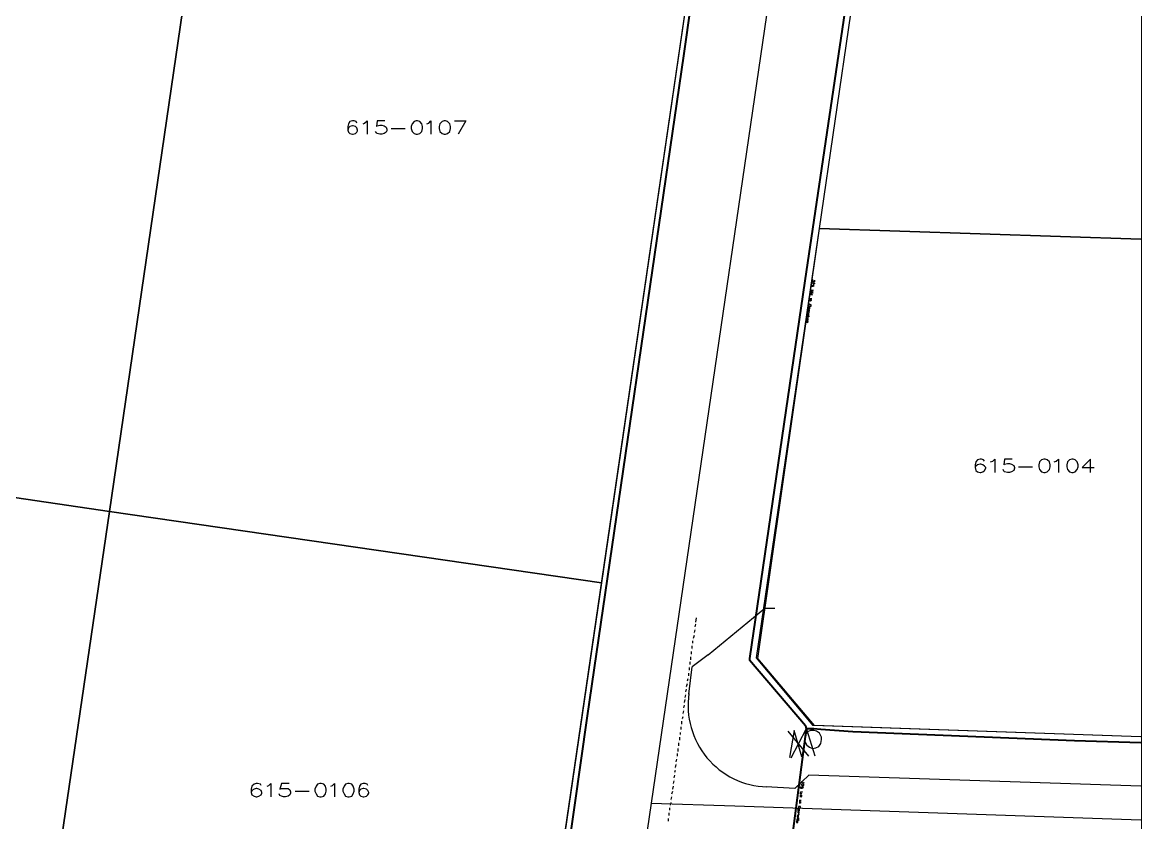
# Model space of a CAD drawing. Header units: inches. Extents: x 5 to 844, y 8 to 596.
# Drawn here: x 529.2 to 735.2, y 301.4 to 448.6 of the extents above; entities that cross this region are included whole.
import ezdxf

# ---------------------------------------------------------------- set-up
doc = ezdxf.new("R2010")
doc.units = ezdxf.units.IN
doc.header["$MEASUREMENT"] = 0
doc.layers.add('PDF_Geometry', color=7, linetype='Continuous', true_color=0x989898)

msp = doc.modelspace()

# ---------------------------------------------------------------- linework, layer by layer
at = {"layer": 'PDF_Geometry', "color": 7, "lineweight": 0}
msp.add_lwpolyline([(735.15, 161.12), (735.15, 591.8), (10.56, 591.8), (10.56, 12.74)], dxfattribs=at)
at = {"layer": 'PDF_Geometry', "color": 9, "lineweight": 25, "true_color": 0xbababa}
for points in [[(458.35, 524.3), (466.83, 524.05), (676.01, 517.23), (673.82, 502.32), (644.9, 304.97)], [(486.89, 508.49), (566.73, 505.79), (545.26, 358.58), (454.49, 371.95), (473, 496.79), (486.89, 508.49)], [(566.73, 505.79), (646.57, 503.22), (656.98, 490.75), (635.77, 345.47), (545.26, 358.58), (566.73, 505.79)], [(735.02, 408.72), (675.88, 410.65), (687.45, 489.72), (701.34, 501.42), (735.02, 500.26)], [(735.02, 317.18), (674.72, 319.24), (664.31, 331.71), (675.88, 410.65), (735.02, 408.72)], [(454.49, 371.95), (545.26, 358.58), (531.12, 262.03), (440.61, 275.4), (454.49, 371.95)], [(545.26, 358.58), (635.77, 345.47), (621.63, 248.79), (531.12, 262.03), (545.26, 358.58)], [(644.9, 304.97), (630.24, 204.82), (615.84, 106.72)], [(644.9, 304.97), (660.32, 304.46), (735.02, 301.88)]]:
    msp.add_lwpolyline(points, dxfattribs=at)
at = {"layer": 'PDF_Geometry', "color": 7, "lineweight": 25}
for points in [[(486.89, 508.49), (646.57, 503.22), (656.98, 490.75), (604.66, 133.08), (590.77, 122.67), (433.79, 145.55), (423.51, 159.43), (473, 496.79), (486.89, 508.49)], [(735.02, 317.18), (674.98, 319.24), (664.57, 331.58), (675.88, 410.65), (687.45, 489.72), (701.34, 501.42), (735.02, 500.26)], [(590.77, 430.06), (590.64, 430.32), (590.26, 430.45), (590, 430.45), (589.48, 430.32), (589.23, 429.94), (589.1, 429.42), (589.1, 428.78), (589.23, 428.39), (589.48, 428.14), (590, 428.01), (590.13, 428.01), (590.51, 428.14), (590.77, 428.39), (590.9, 428.65), (590.9, 428.78), (590.77, 429.16), (590.51, 429.42), (590.13, 429.55), (590, 429.55), (589.48, 429.42), (589.23, 429.16), (589.1, 428.78)], [(591.93, 429.94), (592.18, 430.06), (592.7, 430.45), (592.7, 428.01)], [(595.91, 430.45), (594.5, 430.45), (594.37, 429.42), (594.5, 429.55), (595.01, 429.68), (595.4, 429.68), (595.78, 429.55), (596.17, 429.29), (596.3, 428.91), (596.3, 428.65), (596.17, 428.39), (595.78, 428.14), (595.4, 428.01), (595.01, 428.01), (594.5, 428.14), (594.37, 428.26), (594.24, 428.52)], [(601.7, 430.45), (601.31, 430.32), (600.93, 429.94), (600.8, 429.42), (600.8, 429.04), (600.93, 428.52), (601.31, 428.14), (601.7, 428.01), (601.96, 428.01), (602.34, 428.14), (602.73, 428.52), (602.86, 429.04), (602.86, 429.42), (602.73, 429.94), (602.34, 430.32), (601.96, 430.45), (601.7, 430.45)], [(603.63, 429.94), (604.01, 430.06), (604.4, 430.45), (604.4, 428.01)], [(606.84, 430.45), (606.46, 430.32), (606.07, 429.94), (605.94, 429.42), (605.94, 429.04), (606.07, 428.52), (606.46, 428.14), (606.84, 428.01), (607.1, 428.01), (607.48, 428.14), (607.87, 428.52), (608, 429.04), (608, 429.42), (607.87, 429.94), (607.48, 430.32), (607.1, 430.45), (606.84, 430.45)], [(608.77, 430.45), (610.83, 430.45), (609.41, 428.01)], [(597.07, 429.04), (599.64, 429.04)], [(706.22, 367.84), (706.09, 368.1), (705.71, 368.22), (705.45, 368.22), (704.94, 368.1), (704.68, 367.71), (704.55, 367.2), (704.55, 366.68), (704.68, 366.17), (704.94, 365.91), (705.45, 365.78), (705.58, 365.78), (705.96, 365.91), (706.22, 366.17), (706.48, 366.55), (706.48, 366.68), (706.22, 366.94), (705.96, 367.2), (705.58, 367.32), (705.45, 367.32), (704.94, 367.2), (704.68, 366.94), (704.55, 366.68)], [(707.38, 367.71), (707.76, 367.84), (708.15, 368.22), (708.15, 365.78)], [(711.36, 368.22), (709.95, 368.22), (709.82, 367.2), (709.95, 367.32), (710.46, 367.45), (710.85, 367.45), (711.24, 367.32), (711.62, 367.07), (711.75, 366.68), (711.75, 366.55), (711.62, 366.17), (711.24, 365.91), (710.85, 365.78), (710.46, 365.78), (709.95, 365.91), (709.82, 366.04), (709.69, 366.3)], [(712.52, 366.81), (715.09, 366.81)], [(717.15, 368.22), (716.76, 368.1), (716.38, 367.71), (716.25, 367.2), (716.25, 366.81), (716.38, 366.3), (716.76, 365.91), (717.15, 365.78), (717.41, 365.78), (717.79, 365.91), (718.18, 366.3), (718.31, 366.81), (718.31, 367.2), (718.18, 367.71), (717.79, 368.1), (717.41, 368.22), (717.15, 368.22)], [(719.08, 367.71), (719.46, 367.84), (719.85, 368.22), (719.85, 365.78)], [(722.29, 368.22), (721.91, 368.1), (721.52, 367.71), (721.39, 367.2), (721.39, 366.81), (721.52, 366.3), (721.91, 365.91), (722.29, 365.78), (722.55, 365.78), (722.94, 365.91), (723.32, 366.3), (723.45, 366.81), (723.45, 367.2), (723.32, 367.71), (722.94, 368.1), (722.55, 368.22), (722.29, 368.22)], [(725.76, 365.78), (725.76, 368.22), (724.22, 366.68), (726.41, 366.68)], [(573.16, 308.18), (573.03, 308.44), (572.51, 308.57), (572.26, 308.57), (571.87, 308.44), (571.49, 308.06), (571.36, 307.54), (571.36, 306.9), (571.49, 306.51), (571.87, 306.26), (572.26, 306.13), (572.39, 306.13), (572.77, 306.26), (573.16, 306.51), (573.29, 306.77), (573.29, 306.9), (573.16, 307.28), (572.77, 307.54), (572.39, 307.67), (572.26, 307.67), (571.87, 307.54), (571.49, 307.28), (571.36, 306.9)], [(574.31, 308.06), (574.57, 308.18), (574.96, 308.57), (574.96, 306.13)], [(578.3, 308.57), (576.89, 308.57), (576.63, 307.54), (576.89, 307.67), (577.27, 307.67), (577.66, 307.67), (578.17, 307.67), (578.43, 307.41), (578.56, 307.03), (578.56, 306.77), (578.43, 306.51), (578.17, 306.26), (577.66, 306.13), (577.27, 306.13), (576.89, 306.26), (576.63, 306.38), (576.5, 306.64)], [(579.46, 307.16), (582.03, 307.16)], [(583.96, 308.57), (583.57, 308.44), (583.31, 308.06), (583.06, 307.54), (583.06, 307.16), (583.31, 306.64), (583.57, 306.26), (583.96, 306.13), (584.21, 306.13), (584.73, 306.26), (584.99, 306.64), (585.11, 307.16), (585.11, 307.54), (584.99, 308.06), (584.73, 308.44), (584.21, 308.57), (583.96, 308.57)], [(586.01, 308.06), (586.27, 308.18), (586.66, 308.57), (586.66, 306.13)], [(589.1, 308.57), (588.71, 308.44), (588.46, 308.06), (588.2, 307.54), (588.2, 307.16), (588.46, 306.64), (588.71, 306.26), (589.1, 306.13), (589.36, 306.13), (589.87, 306.26), (590.13, 306.64), (590.26, 307.16), (590.26, 307.54), (590.13, 308.06), (589.87, 308.44), (589.36, 308.57), (589.1, 308.57)], [(592.83, 308.18), (592.7, 308.44), (592.31, 308.57), (591.93, 308.57), (591.54, 308.44), (591.28, 308.06), (591.16, 307.54), (591.16, 306.9), (591.28, 306.51), (591.54, 306.26), (591.93, 306.13), (592.06, 306.13), (592.57, 306.26), (592.83, 306.51), (592.96, 306.77), (592.96, 306.9), (592.83, 307.28), (592.57, 307.54), (592.06, 307.67), (591.93, 307.67), (591.54, 307.54), (591.28, 307.28), (591.16, 306.9)]]:
    msp.add_lwpolyline(points, dxfattribs=at)
at = {"layer": 'PDF_Geometry', "lineweight": 0}
for points in [[(486.89, 508.49), (473, 496.79), (454.49, 371.95), (545.26, 358.58), (566.73, 505.79), (486.89, 508.49)], [(566.73, 505.79), (545.26, 358.58), (635.77, 345.47), (656.98, 490.75), (646.57, 503.22), (566.73, 505.79)], [(701.34, 501.42), (687.45, 489.72), (675.88, 410.65), (735.02, 408.72)], [(735.02, 408.72), (675.88, 410.65), (664.31, 331.71), (674.72, 319.24)], [(454.49, 371.95), (440.61, 275.4), (531.12, 262.03), (545.26, 358.58), (454.49, 371.95)], [(545.26, 358.58), (531.12, 262.03), (621.63, 248.79), (635.77, 345.47), (545.26, 358.58)], [(674.72, 319.24), (735.02, 317.18)]]:
    msp.add_lwpolyline(points, dxfattribs=at)
at = {"layer": 'PDF_Geometry', "color": 3, "lineweight": 40}
for points in [[(592.31, 92.2), (596.43, 95.28), (601.18, 129.09), (605.56, 132.31), (621.24, 236.7), (633.2, 321.04), (650.94, 442.41), (656.47, 481.36)], [(676.14, 318.47), (674.85, 318.6)], [(735.02, 316.03), (722.81, 316.41), (682.05, 318.08), (676.14, 318.47)]]:
    msp.add_lwpolyline(points, dxfattribs=at)
at = {"layer": 'PDF_Geometry', "color": 5, "lineweight": 40}
for points in [[(684.11, 474.68), (673.18, 401.01), (663.02, 331.58), (663.02, 331.33), (673.31, 319.24), (673.44, 318.6)], [(673.44, 318.6), (669.71, 289.93)], [(674.85, 318.6), (673.44, 318.6)]]:
    msp.add_lwpolyline(points, dxfattribs=at)
at = {"layer": 'PDF_Geometry', "color": 1, "lineweight": 25}
for points in [[(674.85, 400.75), (674.85, 400.62), (674.98, 400.62), (674.98, 400.49), (674.85, 400.49), (674.85, 400.37), (674.85, 400.49), (674.72, 400.49), (674.59, 400.75), (674.47, 400.49)], [(674.85, 399.98), (674.85, 400.24), (674.72, 400.24), (674.72, 400.11), (674.72, 399.98), (674.59, 399.98), (674.47, 399.98), (674.47, 400.11), (674.47, 400.24), (674.59, 400.24)], [(674.98, 401.14), (674.98, 401.14), (674.98, 401.01), (674.98, 400.88), (674.85, 400.88), (674.72, 401.01), (674.59, 401.27), (674.59, 400.88)], [(674.08, 397.79), (674.47, 397.79)], [(674.08, 397.67), (674.34, 397.54), (674.34, 397.41), (674.21, 397.28), (674.08, 397.41)], [(674.21, 398.82), (674.72, 398.82), (674.21, 398.69), (674.59, 398.44), (674.21, 398.44)], [(674.34, 399.34), (674.72, 399.34), (674.34, 399.21), (674.72, 398.95), (674.34, 398.95)], [(673.69, 396.25), (674.08, 396.12), (674.08, 395.99), (674.08, 395.87), (673.95, 395.87), (673.95, 395.99), (673.82, 395.99), (673.82, 396.12), (673.95, 396.12), (673.95, 396.25)], [(673.69, 395.35), (673.95, 395.35), (673.95, 395.22), (673.95, 395.09)], [(673.95, 395.74), (673.95, 395.48), (674.08, 395.48), (674.08, 395.61), (674.08, 395.74), (673.95, 395.74), (673.82, 395.74), (673.82, 395.61), (673.82, 395.48)], [(674.34, 396.51), (674.34, 396.64), (674.21, 396.64), (674.08, 396.77), (674.08, 396.64), (673.95, 396.64), (673.95, 396.51), (673.95, 396.38), (674.08, 396.38), (674.08, 396.25), (674.21, 396.38), (674.34, 396.38), (674.34, 396.51)], [(673.44, 393.68), (673.82, 393.55)], [(673.69, 393.55), (673.69, 393.42), (673.69, 393.29), (673.44, 393.42)], [(674.08, 394.45), (673.69, 394.45), (673.57, 394.45)], [(673.82, 394.19), (673.57, 394.19)], [(673.82, 393.94), (673.82, 394.07), (673.69, 394.07), (673.57, 394.07), (673.57, 393.94), (673.57, 393.81), (673.57, 393.68), (673.69, 393.68), (673.69, 393.81), (673.82, 393.81), (673.82, 393.94)], [(673.95, 394.71), (673.95, 394.84), (673.95, 394.97), (673.82, 394.97), (673.69, 394.97), (673.69, 394.84), (673.69, 394.71), (673.95, 394.71), (673.82, 394.71)], [(673.95, 394.58), (673.82, 394.32)], [(673.95, 394.19), (673.95, 394.19)], [(675.24, 315.13), (675.75, 315.38), (676.14, 315.9), (676.27, 316.67), (676.27, 317.06), (675.88, 317.83), (675.37, 318.21), (674.85, 318.34), (674.21, 318.34), (673.69, 318.08), (673.31, 317.57), (673.18, 316.8), (673.18, 316.28), (673.57, 315.64), (674.08, 315.26), (674.59, 315), (675.24, 315.13)], [(672.92, 308.83), (672.92, 308.83), (673.05, 308.7), (672.92, 308.7), (672.92, 308.57), (672.79, 308.57), (672.79, 308.7), (672.67, 308.96), (672.54, 308.57)], [(672.41, 307.03), (672.79, 307.03), (672.28, 306.9), (672.67, 306.64), (672.28, 306.64)], [(672.79, 307.67), (672.92, 307.93), (672.67, 307.93), (672.79, 307.8), (672.67, 307.8), (672.67, 307.67), (672.54, 307.67), (672.41, 307.8), (672.41, 307.93), (672.54, 307.93)], [(672.79, 308.44), (672.92, 308.44), (672.92, 308.31), (672.92, 308.18), (672.79, 308.06), (672.79, 308.18), (672.67, 308.18), (672.54, 308.44), (672.54, 308.18)], [(672.15, 305.48), (672.54, 305.48)], [(672.15, 305.23), (672.41, 305.23), (672.28, 305.23)], [(672.41, 305.23), (672.41, 305.1), (672.41, 304.97), (672.28, 304.97), (672.15, 304.97)], [(672.28, 306.51), (672.67, 306.38), (672.28, 306.26), (672.67, 306.13), (672.28, 306.13)], [(672.28, 303.81), (671.77, 303.94)], [(672.15, 303.81), (672.15, 303.68), (672.15, 303.56), (672.02, 303.56), (671.89, 303.68), (671.89, 303.81), (672.02, 303.81)], [(672.02, 303.43), (672.02, 303.17), (672.15, 303.17), (672.15, 303.3), (672.15, 303.43), (672.02, 303.43), (671.89, 303.43), (671.89, 303.3), (671.89, 303.17)], [(671.89, 303.04), (672.15, 302.91)], [(672.41, 304.2), (672.41, 304.33), (672.28, 304.33), (672.15, 304.33), (672.02, 304.33), (672.02, 304.2), (672.02, 304.07), (672.15, 303.94), (672.28, 303.94), (672.28, 304.07), (672.41, 304.07), (672.41, 304.2)], [(672.02, 303.04), (672.02, 302.91), (672.15, 302.78), (672.02, 302.78)], [(672.02, 301.88), (672.02, 301.76), (672.15, 301.88), (672.02, 301.88), (671.64, 301.88)], [(671.89, 301.63), (671.77, 301.76), (671.64, 301.63), (671.64, 301.5), (671.64, 301.37), (671.77, 301.37), (671.89, 301.37), (671.89, 301.5), (671.89, 301.63)], [(671.77, 302.4), (672.02, 302.4), (672.02, 302.53), (672.02, 302.66), (671.89, 302.66), (671.77, 302.66), (671.77, 302.53), (671.77, 302.4)], [(672.15, 302.14), (671.77, 302.14), (671.77, 302.01)], [(672.02, 302.27), (672.02, 302.01)]]:
    msp.add_lwpolyline(points, dxfattribs=at)
at = {"layer": 'PDF_Geometry', "lineweight": 25}
for points in [[(655.44, 332.23), (665.85, 340.84), (667.65, 340.84)], [(653, 337.37), (653.12, 337.88)], [(653.12, 338.27), (653.25, 339.04)], [(653.12, 338.01), (653.12, 338.01)], [(652.74, 335.31), (652.87, 335.83)], [(652.87, 336.34), (653, 336.85)], [(652.87, 336.08), (652.87, 336.08)], [(653, 337.11), (653, 337.11)], [(652.48, 333.38), (652.48, 333.9)], [(652.61, 334.41), (652.61, 334.8)], [(652.61, 334.15), (652.61, 334.15)], [(652.74, 335.05), (652.74, 335.05)], [(652.22, 331.33), (652.22, 331.84)], [(652.35, 332.35), (652.35, 332.87)], [(652.35, 332.1), (652.35, 332.1)], [(652.48, 333.13), (652.48, 333.13)], [(655.44, 332.23), (652.48, 330.04)], [(651.84, 325.03), (652.48, 330.04)], [(651.97, 330.17), (651.97, 330.17)], [(651.97, 329.4), (651.97, 329.91)], [(652.1, 331.07), (652.1, 331.07)], [(652.1, 330.43), (652.1, 330.94)], [(651.58, 327.47), (651.71, 327.86)], [(651.71, 328.11), (651.71, 328.11)], [(651.84, 329.14), (651.84, 329.14)], [(651.84, 328.37), (651.84, 328.88)], [(651.32, 325.41), (651.45, 325.93)], [(651.45, 326.44), (651.58, 326.96)], [(651.45, 326.18), (651.45, 326.18)], [(651.58, 327.21), (651.58, 327.21)], [(651.07, 323.48), (651.2, 324)], [(651.2, 324.38), (651.32, 324.9)], [(651.2, 324.26), (651.2, 324.26)], [(651.32, 325.16), (651.32, 325.16)], [(650.81, 321.43), (650.94, 321.94)], [(650.94, 322.46), (651.07, 322.97)], [(650.94, 322.2), (650.94, 322.2)], [(651.07, 323.23), (651.07, 323.23)], [(650.55, 319.5), (650.55, 320.01)], [(650.55, 319.24), (650.55, 319.24)], [(650.68, 320.53), (650.81, 320.91)], [(650.68, 320.27), (650.68, 320.27)], [(650.81, 321.17), (650.81, 321.17)], [(650.3, 317.57), (650.3, 317.96)], [(650.3, 317.31), (650.3, 317.31)], [(650.42, 318.47), (650.42, 318.98)], [(650.42, 318.21), (650.42, 318.21)], [(649.91, 315.26), (649.91, 315.26)], [(650.04, 316.28), (650.04, 316.28)], [(650.04, 315.51), (650.04, 316.03)], [(650.17, 316.54), (650.17, 317.06)], [(649.52, 312.56), (649.65, 313.07)], [(649.65, 313.33), (649.65, 313.33)], [(649.78, 314.23), (649.78, 314.23)], [(649.78, 313.58), (649.78, 314.1)], [(649.91, 314.48), (649.91, 315)], [(649.27, 310.63), (649.4, 311.01)], [(649.4, 311.53), (649.52, 312.04)], [(649.4, 311.27), (649.4, 311.27)], [(649.52, 312.3), (649.52, 312.3)], [(649.01, 308.57), (649.14, 309.08)], [(649.14, 309.6), (649.27, 310.11)], [(649.14, 309.34), (649.14, 309.34)], [(649.27, 310.37), (649.27, 310.37)], [(673.95, 310.11), (671.38, 307.67)], [(735.02, 308.06), (673.95, 310.11)], [(648.75, 306.64), (648.88, 307.16)], [(648.88, 307.54), (649.01, 308.06)], [(648.88, 307.41), (648.88, 307.41)], [(649.01, 308.31), (649.01, 308.31)], [(671.38, 307.67), (666.11, 307.93)], [(648.5, 304.58), (648.62, 305.1)], [(648.62, 305.61), (648.75, 306.13)], [(648.62, 305.36), (648.62, 305.36)], [(648.75, 306.38), (648.75, 306.38)], [(648.24, 302.66), (648.24, 303.17)], [(648.37, 303.68), (648.37, 304.07)], [(648.37, 303.43), (648.37, 303.43)], [(648.5, 304.33), (648.5, 304.33)], [(648.11, 301.63), (648.11, 302.14)], [(648.24, 302.4), (648.24, 302.4)]]:
    msp.add_lwpolyline(points, dxfattribs=at)
at = {"layer": 'PDF_Geometry', "color": 6, "lineweight": 25}
for points in [[(673.95, 313.58), (670.1, 318.21)], [(673.44, 318.6), (670.61, 313.2)]]:
    msp.add_lwpolyline(points, dxfattribs=at)
at = {"layer": 'PDF_Geometry', "color": 4, "lineweight": 25}
msp.add_lwpolyline([(675.11, 313.58), (673.57, 318.47), (672.67, 313.46), (671.25, 318.34), (670.35, 313.33)], dxfattribs=at)
at = {"layer": 'PDF_Geometry', "lineweight": 25}
msp.add_arc((666.69, 322.91), 14.98, 171.5619, 268.1111, dxfattribs=at)

doc.saveas('drawing.dxf')
